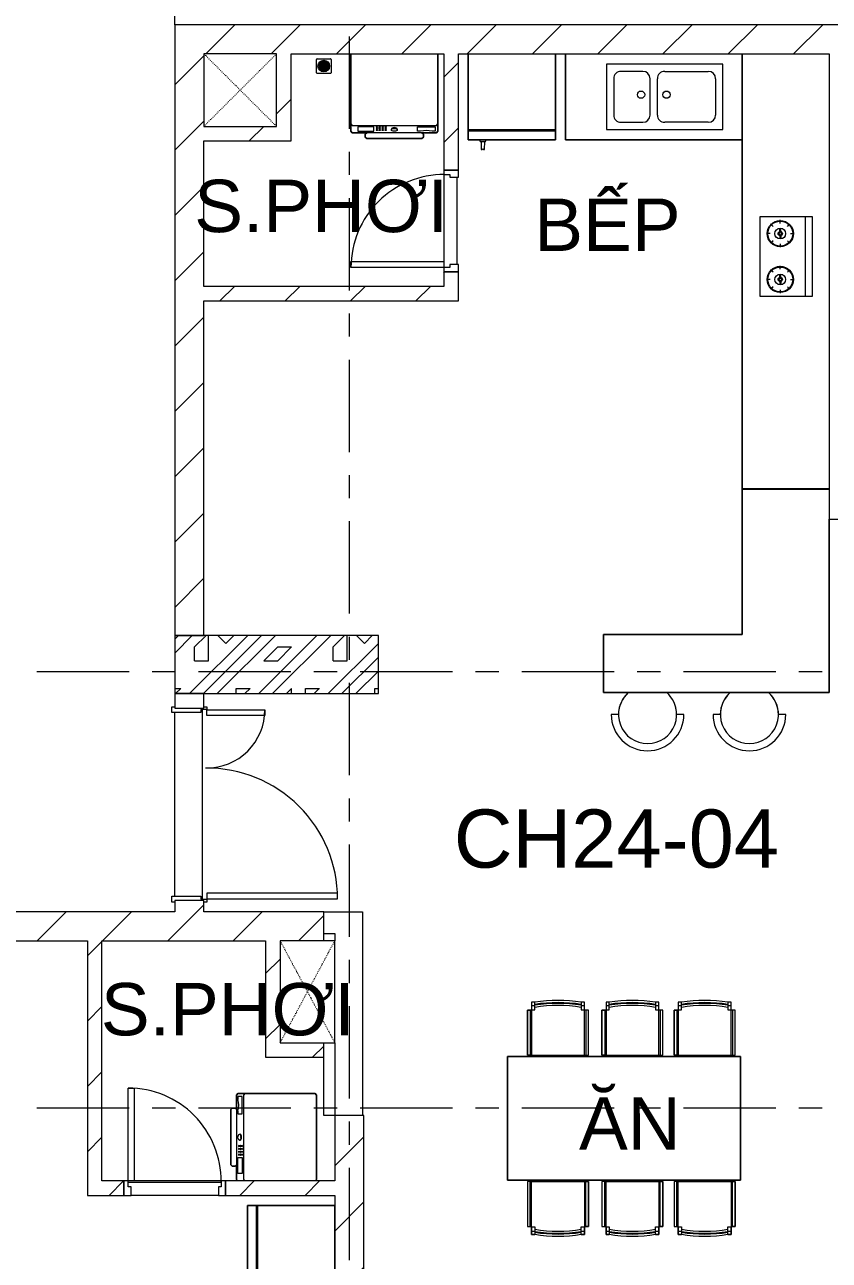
# Model space of a CAD drawing. Header units: millimetres. Extents: x -20144 to 117583, y -11426 to 48263.
# Drawn here: x 30170 to 35701, y 7404 to 15899 of the extents above; entities that cross this region are included whole.
import ezdxf

# ---------------------------------------------------------------- set-up
doc = ezdxf.new("R2010")
doc.units = ezdxf.units.MM
doc.linetypes.add('Dash', pattern=[12.35, 3.175, -3.175, 0, -3, 0, -3])
doc.linetypes.add('Grid Line', pattern=[22.225, 12.7, -3.175, 3.175, -3.175])
for name, color, linetype, lineweight in [('A-DETL-GENF', 31, 'Continuous', 5), ('A-DETL-GENF-HDLN', 161, 'Dash', 5), ('CHU', 181, 'Continuous', 5), ('CUA', 31, 'Continuous', 9), ('HATCH-TUONG', 152, 'Continuous', 9), ('NET CAT', 3, 'Continuous', 5), ('NET-CAT', 3, 'Continuous', 9), ('NET-THAY', 2, 'Continuous', 15), ('THIET BI', 44, 'Continuous', 5), ('THIET-BI', 44, 'Continuous', 5), ('TRUC', 225, 'Continuous', 5)]:
    doc.layers.add(name, color=color, linetype=linetype, lineweight=lineweight)
doc.styles.add('Arial', font='arial.ttf', dxfattribs={"height": 360})
doc.styles.add('Arial_2', font='arial.ttf', dxfattribs={"height": 400})
pattern_1 = [(45, (0, 0), (-224.5064, 224.5064), [])]

# ---------------------------------------------------------------- blocks, each defined once
blk = doc.blocks.new('CUA VAO CAN HO_0001 - Type 1-434610-MẶT BẰNG TẦNG 24')
at = {"layer": 'CUA', "lineweight": 5}
for p, q in [((-570, 97.7), (-570, 117.7)), ((-570, 117.7), (-530, 117.7)), ((-560, 97.7), (-570, 97.7)), ((-560, -102.3), (-560, 97.7)), ((-530, 117.7), (-530, -81.3)), ((733, 117.7), (773, 117.7)), ((733, -81.3), (733, 117.7)), ((763, 97.7), (763, -102.3)), ((773, 97.7), (763, 97.7)), ((773, 117.7), (773, 97.7)), ((-550, -81.3), (-550, -122.3)), ((-530, -81.3), (-550, -81.3)), ((753, -81.3), (733, -81.3)), ((753, -122.3), (753, -81.3)), ((-570, -102.3), (-560, -102.3)), ((-570, -122.3), (-570, -102.3)), ((-550, -122.3), (-570, -122.3)), ((773, -122.3), (753, -122.3)), ((763, -102.3), (773, -102.3)), ((773, -102.3), (773, -122.3))]:
    blk.add_line(p, q, dxfattribs=at)
at = {"layer": 'CUA'}
for p, q in [((-509, -122.3), (-549, -122.3)), ((-549, -122.3), (-549, -1022.3)), ((-509, -1022.3), (-509, -122.3)), ((712, -122.3), (752, -122.3)), ((712, -522.3), (712, -122.3)), ((752, -122.3), (752, -522.3)), ((752, -522.3), (712, -522.3)), ((-549, -1022.3), (-509, -1022.3))]:
    blk.add_line(p, q, dxfattribs=at)
at = {"layer": 'CUA', "lineweight": 5}
for centre, radius, start, end in [((-549, -122.3), 900, 270, 0.5), ((752, -122.3), 400, 179.5, 270)]:
    blk.add_arc(centre, radius, start, end, dxfattribs=at)
blk = doc.blocks.new('CUA WC - Type 1-374153-MẶT BẰNG TẦNG 24')
at = {"layer": 'CUA'}
for p, q in [((-217.5, 690.3), (-177.5, 690.3)), ((-217.5, 52.3), (-217.5, 690.3)), ((-177.5, 690.3), (-177.5, 52.3)), ((-177.5, 52.3), (-217.5, 52.3))]:
    blk.add_line(p, q, dxfattribs=at)
at = {"layer": 'CUA', "lineweight": 5}
for p, q in [((-218.5, 52.3), (-248.5, 52.3)), ((-248.5, 52.3), (-248.5, -47.7)), ((-218.5, 11.3), (-218.5, 52.3)), ((-198.5, 11.3), (-218.5, 11.3)), ((-198.5, -47.7), (-198.5, 11.3)), ((421.5, 11.3), (401.5, 11.3)), ((401.5, 11.3), (401.5, -47.7)), ((451.5, 52.3), (421.5, 52.3)), ((421.5, 52.3), (421.5, 11.3)), ((451.5, -47.7), (451.5, 52.3)), ((-248.5, -47.7), (-198.5, -47.7)), ((401.5, -47.7), (451.5, -47.7))]:
    blk.add_line(p, q, dxfattribs=at)
blk.add_arc((-217.5, 52.3), 638, 359.5, 90, dxfattribs=at)
blk = doc.blocks.new('X-MAY GIAT - X-MAY GIAT-V3-MẶT BẰNG TẦNG 24')
at = {"layer": 'THIET BI'}
for p, q in [((-300, -10), (-300, -540)), ((-300, -540), (-300, -10)), ((300, -540), (300, -10)), ((300, -10), (300, -540)), ((-300, -490), (-290, -500)), ((-290, -500), (290, -500)), ((290, -500), (300, -490)), ((-300, -540), (-290, -550)), ((-290, -550), (-300, -540)), ((-290, -550), (-190, -550)), ((-190, -550), (-290, -550)), ((-250, -510), (-250, -540)), ((-140, -510), (-250, -510)), ((-250, -540), (-140, -540)), ((-190, -550), (-200, -560)), ((-200, -560), (-190, -550)), ((-200, -560), (-200, -580)), ((-200, -580), (-200, -560)), ((-200, -580), (-190, -590)), ((-190, -590), (-200, -580)), ((190, -550), (-190, -550)), ((-190, -590), (190, -590)), ((190, -590), (-190, -590)), ((-140, -540), (-140, -510)), ((-20, -530), (-20, -525)), ((0, -520), (0, -525)), ((20, -530), (20, -525)), ((160, -510), (280, -510)), ((160, -540), (160, -510)), ((180, -540), (160, -540)), ((200, -560), (190, -550)), ((190, -550), (290, -550)), ((190, -550), (200, -560)), ((290, -550), (190, -550)), ((190, -590), (200, -580)), ((200, -580), (190, -590)), ((200, -580), (200, -560)), ((200, -560), (200, -580)), ((280, -540), (260, -540)), ((280, -510), (280, -540)), ((290, -550), (300, -540)), ((300, -540), (290, -550))]:
    blk.add_line(p, q, dxfattribs=at)
blk.add_arc((220, -697.5), 162.5, 75.74997, 104.25003, dxfattribs=at)
for centre, major_axis in [((-120, -512.5), (5, 0)), ((-120, -522.5), (5, 0)), ((-120, -532.5), (5, 0)), ((-100, -512.5), (5, 0)), ((-100, -522.5), (5, 0)), ((-100, -532.5), (5, 0)), ((-80, -512.5), (5, 0)), ((-80, -522.5), (5, 0)), ((-80, -532.5), (5, 0)), ((-60, -512.5), (-5, 0)), ((-60, -522.5), (-5, 0)), ((-60, -532.5), (-5, 0)), ((0, -530), (-20, 0))]:
    blk.add_ellipse(centre, major_axis=major_axis, ratio=0.5, dxfattribs=at)
blk.add_ellipse((0, -525), major_axis=(-20, 0), ratio=0.5, start_param=3.141593, end_param=6.283185, dxfattribs=at)
blk = doc.blocks.new('X-BEP - X-BEP-444161-MẶT BẰNG TẦNG 24')
at = {"layer": 'THIET BI'}
for p, q in [((3000, -600), (3000, 0)), ((3000, 0), (3000, -600)), ((1126.9, -117.4), (1676, -117.4)), ((1126.9, -475.7), (1126.9, -117.4)), ((1676, -162.4), (1126.9, -162.4)), ((1676, -117.4), (1676, -475.7)), ((1243.7, -266.8), (1243.7, -243.3)), ((1559.2, -266.8), (1559.2, -243.3)), ((1173.6, -336.9), (1150.1, -336.9)), ((1194.1, -287.3), (1177.5, -270.7)), ((1229.6, -332.9), (1207.1, -332.9)), ((1257.9, -332.9), (1280.4, -332.9)), ((1293.4, -287.3), (1309.9, -270.7)), ((1313.9, -336.9), (1337.3, -336.9)), ((1489, -336.9), (1465.6, -336.9)), ((1509.6, -287.3), (1493, -270.7)), ((1545, -332.9), (1522.5, -332.9)), ((1573.3, -332.9), (1595.8, -332.9)), ((1608.8, -287.3), (1625.4, -270.7)), ((1629.4, -336.9), (1652.8, -336.9)), ((1194.1, -386.6), (1177.5, -403.1)), ((1229.6, -341), (1207.1, -341)), ((1243.7, -407.1), (1243.7, -430.5)), ((1257.9, -341), (1280.4, -341)), ((1293.4, -386.6), (1309.9, -403.1)), ((1509.6, -386.6), (1493, -403.1)), ((1545, -341), (1522.5, -341)), ((1559.2, -407.1), (1559.2, -430.5)), ((1573.3, -341), (1595.8, -341)), ((1608.8, -386.6), (1625.4, -403.1)), ((1676, -475.7), (1126.9, -475.7)), ((8, -600), (3000, -600)), ((3000, -600), (8, -600))]:
    blk.add_line(p, q, dxfattribs=at)
for centre, radius in [((1243.7, -336.9), 90), ((1243.7, -336.9), 85.5), ((1559.2, -336.9), 90), ((1559.2, -336.9), 85.5), ((1243.7, -336.9), 36.9), ((1243.7, -336.9), 14.7), ((1243.7, -336.9), 8.24), ((1559.2, -336.9), 36.9), ((1559.2, -336.9), 14.7), ((1559.2, -336.9), 8.24)]:
    blk.add_circle(centre, radius, dxfattribs=at)
blk = doc.blocks.new('X-BEP - X-BEP-436666-MẶT BẰNG TẦNG 24')
at = {"layer": 'THIET BI'}
for p, q in [((1213.2, 0), (0, 0)), ((0, 0), (0, -592)), ((0, 0), (1213.2, 0)), ((0, -592), (0, 0)), ((1213.2, -592), (1213.2, 0)), ((1213.2, 0), (1213.2, -592)), ((131.6, -71.5), (131.6, -521.5)), ((931.6, -71.5), (131.6, -71.5)), ((931.6, -521.5), (931.6, -71.5)), ((231.6, -121.5), (531.6, -121.5)), ((831.6, -121.5), (681.6, -121.5)), ((181.6, -421.5), (181.6, -171.5)), ((581.6, -171.5), (581.6, -421.5)), ((631.6, -171.5), (631.6, -421.5)), ((881.6, -421.5), (881.6, -171.5)), ((531.6, -471.5), (231.6, -471.5)), ((681.6, -471.5), (831.6, -471.5)), ((131.6, -521.5), (931.6, -521.5))]:
    blk.add_line(p, q, dxfattribs=at)
for centre in [(519.1, -311.5), (694.1, -311.5)]:
    blk.add_circle(centre, 25, dxfattribs=at)
for centre, start, end in [((231.6, -171.5), 90, 180), ((531.6, -171.5), 360, 90), ((681.6, -171.5), 90, 180), ((831.6, -171.5), 360, 90), ((231.6, -421.5), 180, 270), ((531.6, -421.5), 270, 0), ((681.6, -421.5), 180, 270), ((831.6, -421.5), 270, 0)]:
    blk.add_arc(centre, 50, start, end, dxfattribs=at)
blk = doc.blocks.new('X-TU LANH - X-TU LANH-V4-MẶT BẰNG TẦNG 24')
at = {"layer": 'THIET BI'}
for p, q in [((-300, -8), (-300, -600)), ((-300, -600), (-300, -8)), ((300, -600), (300, -8)), ((300, -8), (300, -600)), ((300, -530), (-300, -530)), ((300, -540), (-300, -540)), ((-300, -600), (300, -600)), ((300, -600), (-300, -600)), ((-222.5, -600), (-217.5, -610)), ((-217.5, -610), (-182.5, -610)), ((-212.5, -610), (-210.5, -665)), ((-210.5, -665), (-205.2, -665)), ((-194.8, -665), (-189.5, -665)), ((-189.5, -665), (-187.5, -610)), ((-182.5, -610), (-177.5, -600))]:
    blk.add_line(p, q, dxfattribs=at)
blk.add_arc((-200, -667.2), 5.66, 22.40182, 157.59821, dxfattribs=at)
blk = doc.blocks.new('X-BAR - X-BAR-448121-MẶT BẰNG TẦNG 24')
at = {"layer": 'THIET BI'}
for p, q in [((0, 0), (-600, 0)), ((-600, 0), (-600, -1000.8)), ((-600, -1000.8), (-600, 0)), ((-600, 0), (0, 0)), ((0, -1400.8), (0, -207.7)), ((0, -207.7), (0, -1400.8)), ((-600, -1000.8), (-1551.9, -1000.8)), ((-1551.9, -1000.8), (-1551.9, -1400.8)), ((-1551.9, -1400.8), (-1551.9, -1000.8)), ((-1551.9, -1000.8), (-600, -1000.8)), ((-1551.9, -1400.8), (0, -1400.8)), ((0, -1400.8), (-1551.9, -1400.8))]:
    blk.add_line(p, q, dxfattribs=at)
blk = doc.blocks.new('X-GHE BAR - X-GHE BAR-449055-MẶT BẰNG TẦNG 24')
at = {"layer": 'THIET BI'}
for p, q in [((-250, -250), (-200, -250)), ((-250, -250), (-200, -250)), ((200, -250), (250, -250)), ((200, -250), (250, -250)), ((-132.3, -400), (132.3, -400)), ((-132.3, -400), (132.3, -400))]:
    blk.add_line(p, q, dxfattribs=at)
for radius, start, end in [(250, 0, 180), (250, 0, 180), (200, 311.40962, 228.59038), (200, 180, 228.59038), (200, 311.40962, 0)]:
    blk.add_arc((0, -250), radius, start, end, dxfattribs=at)
blk = doc.blocks.new('X-BAN AN 4 GHE - X-BAN AN 4 GHE 2-382485-MẶT BẰNG TẦNG 24')
at = {"layer": 'THIET BI'}
for p, q in [((187, 372.7), (165.2, 372.7)), ((165.2, 372.7), (165.2, 318.5)), ((165.2, 372.7), (165.2, 10)), ((187, 372.7), (165.2, 372.7)), ((165.2, 350.9), (187, 350.9)), ((187, 337.9), (187, 372.7)), ((527.9, 372.7), (506.1, 372.7)), ((506.1, 372.7), (506.1, 337.9)), ((527.9, 372.7), (506.1, 372.7)), ((506.1, 350.9), (527.9, 350.9)), ((527.9, 318.5), (527.9, 372.7)), ((527.9, 10), (527.9, 372.7)), ((698.6, 372.7), (676.8, 372.7)), ((676.8, 372.7), (676.8, 318.5)), ((676.8, 372.7), (676.8, 10)), ((698.6, 372.7), (676.8, 372.7)), ((676.8, 350.9), (698.6, 350.9)), ((698.6, 337.9), (698.6, 372.7)), ((1039.5, 372.7), (1017.7, 372.7)), ((1017.7, 372.7), (1017.7, 337.9)), ((1039.5, 372.7), (1017.7, 372.7)), ((1017.7, 350.9), (1039.5, 350.9)), ((1039.5, 318.5), (1039.5, 372.7)), ((1039.5, 10), (1039.5, 372.7)), ((1195.4, 372.7), (1173.7, 372.7)), ((1173.7, 372.7), (1173.7, 318.5)), ((1173.7, 372.7), (1173.7, 10)), ((1195.4, 372.7), (1173.7, 372.7)), ((1173.7, 350.9), (1195.4, 350.9)), ((1195.4, 337.9), (1195.4, 372.7)), ((1536.3, 372.7), (1514.6, 372.7)), ((1514.6, 372.7), (1514.6, 337.9)), ((1536.3, 372.7), (1514.6, 372.7)), ((1514.6, 350.9), (1536.3, 350.9)), ((1536.3, 318.5), (1536.3, 372.7)), ((1536.3, 10), (1536.3, 372.7)), ((165.2, 318.5), (136.9, 318.5)), ((136.9, 318.5), (136.9, 10)), ((136.9, 318.5), (155.8, 318.5)), ((136.9, 10), (136.9, 318.5)), ((155.8, 318.5), (155.8, 10)), ((165.2, 321.9), (187, 321.9)), ((187, 321.9), (187, 337.9)), ((506.1, 337.9), (506.1, 321.9)), ((506.1, 321.9), (527.9, 321.9)), ((556.2, 318.5), (527.9, 318.5)), ((537.3, 318.5), (537.3, 10)), ((556.2, 318.5), (537.3, 318.5)), ((556.2, 10), (556.2, 318.5)), ((556.2, 10), (556.2, 318.5)), ((648.5, 318.5), (648.5, 10)), ((676.8, 318.5), (648.5, 318.5)), ((648.5, 318.5), (667.4, 318.5)), ((648.5, 10), (648.5, 318.5)), ((667.4, 318.5), (667.4, 10)), ((676.8, 321.9), (698.6, 321.9)), ((698.6, 321.9), (698.6, 337.9)), ((1017.7, 337.9), (1017.7, 321.9)), ((1017.7, 321.9), (1039.5, 321.9)), ((1067.8, 318.5), (1039.5, 318.5)), ((1048.9, 318.5), (1048.9, 10)), ((1067.8, 318.5), (1048.9, 318.5)), ((1067.8, 10), (1067.8, 318.5)), ((1067.8, 10), (1067.8, 318.5)), ((1145.3, 318.5), (1145.3, 10)), ((1173.7, 318.5), (1145.3, 318.5)), ((1145.3, 318.5), (1164.2, 318.5)), ((1145.3, 10), (1145.3, 318.5)), ((1164.2, 318.5), (1164.2, 10)), ((1173.7, 321.9), (1195.4, 321.9)), ((1195.4, 321.9), (1195.4, 337.9)), ((1514.6, 337.9), (1514.6, 321.9)), ((1514.6, 321.9), (1536.3, 321.9)), ((1564.7, 318.5), (1536.3, 318.5)), ((1545.8, 318.5), (1545.8, 10)), ((1564.7, 318.5), (1545.8, 318.5)), ((1564.7, 10), (1564.7, 318.5)), ((1564.7, 10), (1564.7, 318.5)), ((1600, 0), (0, 0)), ((0, 0), (0, -850)), ((0, -850), (0, 0)), ((0, 0), (1600, 0)), ((136.9, 10), (556.2, 10)), ((155.8, 10), (136.9, 10)), ((165.2, 10), (527.9, 10)), ((537.3, 10), (556.2, 10)), ((648.5, 10), (1067.8, 10)), ((667.4, 10), (648.5, 10)), ((676.8, 10), (1039.5, 10)), ((1048.9, 10), (1067.8, 10)), ((1145.3, 10), (1564.7, 10)), ((1164.2, 10), (1145.3, 10)), ((1173.7, 10), (1536.3, 10)), ((1545.8, 10), (1564.7, 10)), ((1600, -850), (1600, 0)), ((1600, 0), (1600, -850)), ((0, -850), (1600, -850)), ((1600, -850), (0, -850)), ((556.2, -860), (136.9, -860)), ((136.9, -860), (136.9, -1168.5)), ((155.8, -860), (136.9, -860)), ((136.9, -860), (136.9, -1168.5)), ((155.8, -1168.5), (155.8, -860)), ((165.2, -860), (527.9, -860)), ((165.2, -1222.7), (165.2, -860)), ((527.9, -860), (527.9, -1222.7)), ((537.3, -860), (556.2, -860)), ((537.3, -1168.5), (537.3, -860)), ((556.2, -1168.5), (556.2, -860)), ((556.2, -860), (556.2, -1168.5)), ((1067.8, -860), (648.5, -860)), ((648.5, -860), (648.5, -1168.5)), ((667.4, -860), (648.5, -860)), ((648.5, -860), (648.5, -1168.5)), ((667.4, -1168.5), (667.4, -860)), ((676.8, -860), (1039.5, -860)), ((676.8, -1222.7), (676.8, -860)), ((1039.5, -860), (1039.5, -1222.7)), ((1048.9, -860), (1067.8, -860)), ((1048.9, -1168.5), (1048.9, -860)), ((1067.8, -1168.5), (1067.8, -860)), ((1067.8, -860), (1067.8, -1168.5)), ((1564.7, -860), (1145.3, -860)), ((1145.3, -860), (1145.3, -1168.5)), ((1164.2, -860), (1145.3, -860)), ((1145.3, -860), (1145.3, -1168.5)), ((1164.2, -1168.5), (1164.2, -860)), ((1173.7, -860), (1536.3, -860)), ((1173.7, -1222.7), (1173.7, -860)), ((1536.3, -860), (1536.3, -1222.7)), ((1545.8, -860), (1564.7, -860)), ((1545.8, -1168.5), (1545.8, -860)), ((1564.7, -1168.5), (1564.7, -860)), ((1564.7, -860), (1564.7, -1168.5)), ((136.9, -1168.5), (165.2, -1168.5)), ((136.9, -1168.5), (155.8, -1168.5)), ((165.2, -1168.5), (165.2, -1222.7)), ((165.2, -1171.9), (187, -1171.9)), ((187, -1171.9), (187, -1187.9)), ((187, -1187.9), (187, -1222.7)), ((506.1, -1171.9), (527.9, -1171.9)), ((506.1, -1187.9), (506.1, -1171.9)), ((506.1, -1222.7), (506.1, -1187.9)), ((527.9, -1222.7), (527.9, -1168.5)), ((527.9, -1168.5), (556.2, -1168.5)), ((556.2, -1168.5), (537.3, -1168.5)), ((648.5, -1168.5), (676.8, -1168.5)), ((648.5, -1168.5), (667.4, -1168.5)), ((676.8, -1168.5), (676.8, -1222.7)), ((676.8, -1171.9), (698.6, -1171.9)), ((698.6, -1171.9), (698.6, -1187.9)), ((698.6, -1187.9), (698.6, -1222.7)), ((1017.7, -1171.9), (1039.5, -1171.9)), ((1017.7, -1187.9), (1017.7, -1171.9)), ((1017.7, -1222.7), (1017.7, -1187.9)), ((1039.5, -1222.7), (1039.5, -1168.5)), ((1039.5, -1168.5), (1067.8, -1168.5)), ((1067.8, -1168.5), (1048.9, -1168.5)), ((1145.3, -1168.5), (1173.7, -1168.5)), ((1145.3, -1168.5), (1164.2, -1168.5)), ((1173.7, -1168.5), (1173.7, -1222.7)), ((1173.7, -1171.9), (1195.4, -1171.9)), ((1195.4, -1171.9), (1195.4, -1187.9)), ((1195.4, -1187.9), (1195.4, -1222.7)), ((1514.6, -1171.9), (1536.3, -1171.9)), ((1514.6, -1187.9), (1514.6, -1171.9)), ((1514.6, -1222.7), (1514.6, -1187.9)), ((1536.3, -1222.7), (1536.3, -1168.5)), ((1536.3, -1168.5), (1564.7, -1168.5)), ((1564.7, -1168.5), (1545.8, -1168.5)), ((165.2, -1200.9), (187, -1200.9)), ((165.2, -1222.7), (187, -1222.7)), ((187, -1222.7), (165.2, -1222.7)), ((506.1, -1200.9), (527.9, -1200.9)), ((506.1, -1222.7), (527.9, -1222.7)), ((527.9, -1222.7), (506.1, -1222.7)), ((676.8, -1200.9), (698.6, -1200.9)), ((676.8, -1222.7), (698.6, -1222.7)), ((698.6, -1222.7), (676.8, -1222.7)), ((1017.7, -1200.9), (1039.5, -1200.9)), ((1017.7, -1222.7), (1039.5, -1222.7)), ((1039.5, -1222.7), (1017.7, -1222.7)), ((1173.7, -1200.9), (1195.4, -1200.9)), ((1173.7, -1222.7), (1195.4, -1222.7)), ((1195.4, -1222.7), (1173.7, -1222.7)), ((1514.6, -1200.9), (1536.3, -1200.9)), ((1514.6, -1222.7), (1536.3, -1222.7)), ((1536.3, -1222.7), (1514.6, -1222.7))]:
    blk.add_line(p, q, dxfattribs=at)
for centre, radius, start, end in [((346.5, -628.1), 1013.4, 80.94073, 99.05927), ((346.5, -628.1), 1013.4, 80.94073, 99.05927), ((346.5, -628.1), 998.9, 80.80804, 99.19196), ((346.5, -648.2), 1013.4, 80.94073, 99.05927), ((346.5, -648.2), 998.9, 80.80804, 99.19196), ((858.1, -628.1), 1013.4, 80.94073, 99.05927), ((858.1, -628.1), 1013.4, 80.94073, 99.05927), ((858.1, -628.1), 998.9, 80.80804, 99.19196), ((858.1, -648.2), 1013.4, 80.94073, 99.05927), ((858.1, -648.2), 998.9, 80.80804, 99.19196), ((1355, -628.1), 1013.4, 80.94073, 99.05927), ((1355, -628.1), 1013.4, 80.94073, 99.05927), ((1355, -628.1), 998.9, 80.80804, 99.19196), ((1355, -648.2), 1013.4, 80.94073, 99.05927), ((1355, -648.2), 998.9, 80.80804, 99.19196), ((346.5, -201.8), 998.9, 260.80804, 279.19196), ((858.1, -201.8), 998.9, 260.80804, 279.19196), ((1355, -201.8), 998.9, 260.80804, 279.19196), ((346.5, -201.8), 1013.4, 260.94073, 279.05927), ((346.5, -221.9), 998.9, 260.80804, 279.19196), ((346.5, -221.9), 1013.4, 260.94073, 279.05927), ((346.5, -221.9), 1013.4, 260.94073, 279.05927), ((858.1, -201.8), 1013.4, 260.94073, 279.05927), ((858.1, -221.9), 998.9, 260.80804, 279.19196), ((858.1, -221.9), 1013.4, 260.94073, 279.05927), ((858.1, -221.9), 1013.4, 260.94073, 279.05927), ((1355, -201.8), 1013.4, 260.94073, 279.05927), ((1355, -221.9), 998.9, 260.80804, 279.19196), ((1355, -221.9), 1013.4, 260.94073, 279.05927), ((1355, -221.9), 1013.4, 260.94073, 279.05927)]:
    blk.add_arc(centre, radius, start, end, dxfattribs=at)
blk = doc.blocks.new('X-PHEU - X-PHEU-444926-MẶT BẰNG TẦNG 24')
at = {"layer": 'THIET-BI'}
for p, q in [((25, 29), (25, 121)), ((29, 125), (121, 125)), ((42.5, 90.5), (42.5, 59.5)), ((47.5, 51.8), (47.5, 98.2)), ((52.5, 103.1), (52.5, 46.9)), ((57.5, 43.5), (57.5, 106.5)), ((62.5, 108.8), (62.5, 41.2)), ((67.5, 39.8), (67.5, 110.2)), ((72.5, 110.9), (72.5, 78.1)), ((77.5, 78.1), (77.5, 110.9)), ((82.5, 110.2), (82.5, 39.8)), ((87.5, 41.2), (87.5, 108.8)), ((92.5, 106.5), (92.5, 43.5)), ((97.5, 46.9), (97.5, 103.1)), ((102.5, 98.2), (102.5, 51.8)), ((107.5, 59.5), (107.5, 90.5)), ((125, 121), (125, 29)), ((121, 25), (29, 25)), ((72.5, 71.9), (72.5, 39.1)), ((77.5, 39.1), (77.5, 71.9))]:
    blk.add_line(p, q, dxfattribs=at)
blk.add_circle((75, 75), 40, dxfattribs=at)
for centre, radius, start, end in [((29, 121), 4, 90, 180), ((75, 75), 36, 139.80824, 154.52563), ((75, 75), 36, 119.0853, 128.68219), ((75, 75), 36, 102.0247, 110.31751), ((75, 75), 36, 90, 93.98208), ((75, 75), 36, 86.01792, 90), ((75, 75), 36, 69.68249, 77.9753), ((75, 75), 36, 51.31781, 60.9147), ((75, 75), 36, 25.47437, 40.19176), ((121, 121), 4, 0, 90), ((29, 29), 4, 180, 270), ((75, 75), 36, 205.47437, 220.19176), ((75, 75), 36, 231.31781, 240.9147), ((75, 75), 36, 249.68249, 257.9753), ((75, 75), 4, 128.68219, 231.31781), ((75, 75), 36, 266.01792, 270), ((75, 75), 36, 270, 273.98208), ((75, 75), 4, 308.68219, 51.31781), ((75, 75), 36, 282.0247, 290.31751), ((75, 75), 36, 299.0853, 308.68219), ((75, 75), 36, 319.80824, 334.52563), ((121, 29), 4, 270, 360)]:
    blk.add_arc(centre, radius, start, end, dxfattribs=at)
blk = doc.blocks.new('X-TU LANH - X-TU LANH-V41-MẶT BẰNG TẦNG 24')
at = {"layer": 'THIET BI'}
for p, q in [((-300, 600), (300, 600)), ((-300, 0), (-300, 600)), ((-300, 600), (-300, 0)), ((300, 600), (-300, 600)), ((-222.5, 600), (-217.5, 610)), ((-217.5, 610), (-182.5, 610)), ((-212.5, 610), (-210.5, 665)), ((-210.5, 665), (-205.2, 665)), ((-194.8, 665), (-189.5, 665)), ((-189.5, 665), (-187.5, 610)), ((-182.5, 610), (-177.5, 600)), ((300, 600), (300, 0)), ((300, 0), (300, 600)), ((300, 540), (-300, 540)), ((300, 530), (-300, 530)), ((300, 0), (-300, 0)), ((-300, 0), (300, 0))]:
    blk.add_line(p, q, dxfattribs=at)
blk.add_arc((-200, 667.2), 5.66, 202.40179, 337.59818, dxfattribs=at)
blk = doc.blocks.new('X-MAY GIAT - X-MAY GIAT-629885-MẶT BẰNG TẦNG 24')
at = {"layer": 'THIET BI'}
for p, q in [((-300, 540), (-290, 550)), ((-290, 550), (-300, 540)), ((-290, 550), (-190, 550)), ((-190, 550), (-290, 550)), ((-250, 510), (-250, 540)), ((-250, 540), (-140, 540)), ((-140, 510), (-250, 510)), ((-200, 580), (-190, 590)), ((-190, 590), (-200, 580)), ((-200, 560), (-200, 580)), ((-200, 580), (-200, 560)), ((-190, 550), (-200, 560)), ((-200, 560), (-190, 550)), ((-190, 590), (190, 590)), ((190, 590), (-190, 590)), ((190, 550), (-190, 550)), ((-140, 540), (-140, 510)), ((-20, 530), (-20, 525)), ((0, 520), (0, 525)), ((20, 530), (20, 525)), ((160, 540), (160, 510)), ((180, 540), (160, 540)), ((160, 510), (280, 510)), ((190, 590), (200, 580)), ((200, 580), (190, 590)), ((200, 560), (190, 550)), ((190, 550), (200, 560)), ((190, 550), (290, 550)), ((290, 550), (190, 550)), ((200, 580), (200, 560)), ((200, 560), (200, 580)), ((280, 540), (260, 540)), ((280, 510), (280, 540)), ((290, 550), (300, 540)), ((300, 540), (290, 550)), ((300, 540), (300, 10)), ((300, 10), (300, 540)), ((-300, 490), (-290, 500)), ((-290, 500), (290, 500)), ((290, 500), (300, 490)), ((-290, 0), (-300, 10)), ((-300, 10), (-290, 0)), ((290, 0), (-290, 0)), ((-290, 0), (290, 0)), ((300, 10), (290, 0)), ((290, 0), (300, 10))]:
    blk.add_line(p, q, dxfattribs=at)
blk.add_arc((220, 697.5), 162.5, 255.74997, 284.25003, dxfattribs=at)
for centre, major_axis in [((-120, 532.5), (5, 0)), ((-120, 522.5), (5, 0)), ((-120, 512.5), (5, 0)), ((-100, 532.5), (5, 0)), ((-100, 522.5), (5, 0)), ((-100, 512.5), (5, 0)), ((-80, 532.5), (5, 0)), ((-80, 522.5), (5, 0)), ((-80, 512.5), (5, 0)), ((-60, 532.5), (5, 0)), ((-60, 522.5), (5, 0)), ((-60, 512.5), (5, 0)), ((0, 530), (20, 0))]:
    blk.add_ellipse(centre, major_axis=major_axis, ratio=0.5, dxfattribs=at)
blk.add_ellipse((0, 525), major_axis=(20, 0), ratio=0.5, start_param=3.141593, end_param=6.283185, dxfattribs=at)
blk = doc.blocks.new('Family2 - Family1 2-690008-MẶT BẰNG TẦNG 24')
at = {"layer": 'A-DETL-GENF'}
for p, q in [((500, 500), (0, 500)), ((0, 500), (0, 0)), ((500, 0), (500, 500)), ((0, 0), (500, 0))]:
    blk.add_line(p, q, dxfattribs=at)
at = {"layer": 'A-DETL-GENF-HDLN'}
for p, q in [((0, 500), (500, 0.8)), ((0, 0), (500, 499.2))]:
    blk.add_line(p, q, dxfattribs=at)
blk = doc.blocks.new('Family2 - Family1 2-693272-MẶT BẰNG TẦNG 24')
at = {"layer": 'A-DETL-GENF'}
for p, q in [((375, 700), (0, 700)), ((0, 700), (0, 0)), ((375, 0), (375, 700)), ((0, 0), (375, 0))]:
    blk.add_line(p, q, dxfattribs=at)
at = {"layer": 'A-DETL-GENF-HDLN'}
for p, q in [((0, 700), (375, 0.8)), ((0, 0), (375, 699.2))]:
    blk.add_line(p, q, dxfattribs=at)

msp = doc.modelspace()

# ---------------------------------------------------------------- hatches: boundary and pattern name
at = {"layer": 'HATCH-TUONG', "lineweight": 5}
h = msp.add_hatch(dxfattribs=at)
h.set_pattern_fill('FP_2', color=256, style=0, pattern_type=2)
h.set_pattern_definition(pattern_1)
h.paths.add_polyline_path([(40800.5, 15698.8), (40800.5, 15898.8), (31201.4, 15898.8), (31201.4, 15698.8), (36094.1, 15698.8), (36088, 15703), (36088, 15706.8), (36133, 15706.8), (36133, 15703), (36127, 15698.8), (36274.1, 15698.8), (36268, 15703), (36268, 15706.8), (36313, 15706.8), (36313, 15703), (36307, 15698.8), (40082.9, 15698.8)], flags=0)
h = msp.add_hatch(dxfattribs=at)
h.set_pattern_fill('FP_2', color=256, style=0, pattern_type=2)
h.set_pattern_definition(pattern_1)
h.paths.add_polyline_path([(31200.5, 11699.9), (31400.5, 11699.9), (31400.5, 15698.8), (31200.5, 15698.8), (31200.5, 14635.3)], flags=0)
h = msp.add_hatch(dxfattribs=at)
h.set_pattern_fill('FP_2', color=256, style=0, pattern_type=2)
h.set_pattern_definition(pattern_1)
h.paths.add_polyline_path([(32000.5, 15099.9), (32000.5, 15698.8), (31900.5, 15698.8), (31900.5, 15099.9)], flags=0)
h = msp.add_hatch(dxfattribs=at)
h.set_pattern_fill('FP_2', color=256, style=0, pattern_type=2)
h.set_pattern_definition(pattern_1)
h.paths.add_polyline_path([(33050.5, 13999.9), (33150.5, 13999.9), (33150.5, 14199.9), (33050.5, 14199.9), (33050.5, 14099.9)], flags=0)
h.paths.add_polyline_path([(33150.5, 14899.9), (33150.5, 15698.8), (33050.5, 15698.8), (33050.5, 14899.9)], flags=0)
h = msp.add_hatch(dxfattribs=at)
h.set_pattern_fill('FP_2', color=256, style=0, pattern_type=2)
h.set_pattern_definition(pattern_1)
h.paths.add_polyline_path([(31900.5, 15099.9), (31900.5, 15199.9), (31400.5, 15199.9), (31400.5, 15099.9), (31497.8, 15099.9)], flags=0)
h = msp.add_hatch(dxfattribs=at)
h.set_pattern_fill('FP_2', color=256, style=0, pattern_type=2)
h.set_pattern_definition(pattern_1)
h.paths.add_polyline_path([(33050.5, 13999.9), (33050.5, 14099.9), (31400.5, 14099.9), (31400.5, 13999.9), (31497.8, 13999.9)], flags=0)
h = msp.add_hatch(dxfattribs=at)
h.set_pattern_fill('FP_2', color=256, style=0, pattern_type=2)
h.set_pattern_definition(pattern_1)
h.paths.add_polyline_path([(31400.5, 9800), (31400.5, 9876.9), (31200.5, 9876.9), (31200.5, 9800)], flags=0)
h.paths.add_polyline_path([(31400.5, 11199.9), (31400.5, 11299.9), (31200.5, 11299.9), (31200.5, 11199.9)], flags=0)
h = msp.add_hatch(dxfattribs=at)
h.set_pattern_fill('FP_2', color=256, style=0, pattern_type=2)
h.set_pattern_definition(pattern_1)
h.paths.add_polyline_path([(32225.4, 9600), (32225.4, 9800), (27663.5, 9800), (27663.5, 9600), (31925.5, 9600)], flags=0)
h.paths.add_polyline_path([(26340.5, 9600), (26340.5, 9800), (25900.5, 9800), (25900.5, 9600), (26000.5, 9600)], flags=0)
h = msp.add_hatch(dxfattribs=at)
h.set_pattern_fill('FP_2', color=256, style=0, pattern_type=2)
h.set_pattern_definition(pattern_1)
h.paths.add_polyline_path([(30700.5, 7850), (30700.5, 9600), (30600.5, 9600), (30600.5, 7850)], flags=0)
h = msp.add_hatch(dxfattribs=at)
h.set_pattern_fill('FP_2', color=256, style=0, pattern_type=2)
h.set_pattern_definition(pattern_1)
h.paths.add_polyline_path([(31925.5, 8800), (31925.5, 9600), (31825.5, 9600), (31825.5, 8800)], flags=0)
h = msp.add_hatch(dxfattribs=at)
h.set_pattern_fill('FP_2', color=256, style=0, pattern_type=2)
h.set_pattern_definition(pattern_1)
h.paths.add_polyline_path([(32225.4, 8800), (32225.4, 8900), (31925.5, 8900), (31925.5, 8800)], flags=0)
h = msp.add_hatch(dxfattribs=at)
h.set_pattern_fill('FP_2', color=256, style=0, pattern_type=2)
h.set_pattern_definition(pattern_1)
h.paths.add_polyline_path([(32500.5, 1499.9), (32500.5, 8400), (32300.5, 8400), (32300.5, 1499.9)], flags=0)
h = msp.add_hatch(dxfattribs=at)
h.set_pattern_fill('FP_2', color=256, style=0, pattern_type=2)
h.set_pattern_definition(pattern_1)
h.paths.add_polyline_path([(32300.5, 7850), (32300.5, 7950), (31550.5, 7950), (31550.5, 7850)], flags=0)
h.paths.add_polyline_path([(30850.5, 7850), (30850.5, 7950), (30700.5, 7950), (30700.5, 7850)], flags=0)
at = {"layer": 'NET CAT'}
h = msp.add_hatch(dxfattribs=at)
h.set_pattern_fill('FP_1', color=256, style=0, pattern_type=2)
h.set_pattern_definition([(45, (95.25, 0), (-476.246, 476.246), []), (45, (190.5, 0), (-476.246, 476.246), []), (45, (0, 0), (-476.246, 476.246), []), (45, (476.25, 0), (-476.246, 476.246), []), (45, (571.5, 0), (-476.246, 476.246), []), (0, (381, 95.25), (0, 952.5), [95.25, -857.25]), (0, (476.25, 190.5), (0, 952.5), [95.25, -857.25]), (45, (381, 95.25), (0, 952.491), [134.684, -1212.342]), (45, (476.25, 95.25), (0, 952.491), [134.684, -1212.342]), (0, (381, 95.25), (0, 952.5), [95.25, -857.25]), (90, (-95.25, 95.25), (-952.5, 6e-14), [95.25, -857.25]), (90, (0, 95.25), (-952.5, 6e-14), [190.5, -762]), (45, (-95.25, 190.5), (0, 952.491), [134.684, -1212.342]), (90, (762, 381), (-952.5, 6e-14), [95.25, -857.25]), (0, (666.75, 381), (0, 952.5), [95.25, -857.25]), (45, (666.75, 381), (0, 952.491), [134.683, -1212.342]), (0, (857.25, 95.25), (0, 952.5), [95.25, -857.25]), (0, (857.25, 571.5), (0, 952.5), [95.25, -857.25]), (90, (1047.75, 666.75), (-952.5, 6e-14), [95.25, -857.25]), (45, (857.25, 571.5), (0, 952.491), [269.367, -1077.66]), (45, (952.5, 571.5), (0, 952.491), [134.683, -1212.342]), (45, (1143, 762), (0, 952.491), [134.684, -1212.342]), (0, (1143, 857.25), (0, 952.5), [95.25, -857.25]), (90, (1143, 762), (-952.5, 6e-14), [95.25, -857.25]), (0, (476.25, 762), (0, 952.5), [95.25, -857.25]), (0, (666.75, 857.25), (0, 952.5), [95.25, -857.25]), (90, (571.5, 762), (-952.5, 6e-14), [95.25, -857.25]), (90, (666.75, 762), (-952.5, 6e-14), [95.25, -857.25]), (45, (476.25, 762), (0, 952.491), [134.684, -1212.342]), (45, (666.75, 762), (0, 952.491), [134.683, -1212.342]), (135, (119, 214.8), (-952.491, 6e-14), [134.684, -1212.342]), (135, (238.1, 333.4), (-952.491, 6e-14), [134.684, -1212.342]), (135, (309.56, 404.8), (-952.491, 6e-14), [134.684, -1212.342]), (135, (333.4, 428.6), (-952.491, 6e-14), [134.683, -1212.342]), (135, (381, 476.25), (-952.491, 6e-14), [134.683, -1212.342]), (135, (404.8, 500.06), (-952.491, 6e-14), [134.684, -1212.342]), (135, (476.25, 571.5), (-952.491, 6e-14), [134.683, -1212.342]), (135, (523.9, 619.1), (-952.491, 6e-14), [134.684, -1212.342]), (45, (119, 214.8), (0, 952.491), [95.25, -1251.776]), (45, (238.1, 333.4), (0, 952.491), [67.36, -1279.665]), (45, (404.8, 500.06), (0, 952.491), [67.36, -1279.665]), (45, (309.56, 595.3), (0, 952.491), [67.36, -1279.665]), (45, (476.25, 571.5), (0, 952.491), [67.36, -1279.665]), (45, (381, 666.75), (0, 952.491), [67.36, -1279.665]), (0, (24.2, 309.5), (0, 952.5), [190.043, -762.457]), (0, (238.1, 523.9), (0, 952.5), [95.25, -857.25])])
h.paths.add_polyline_path([(32600.5, 11299.9), (32600.5, 11699.9), (31200.5, 11699.9), (31200.5, 11299.9), (31497.8, 11299.9)], flags=0)

# ---------------------------------------------------------------- linework, layer by layer
at = {"layer": 'NET CAT', "lineweight": 13}
for p, q in [((32600.5, 11699.9), (31200.5, 11699.9)), ((31200.5, 11699.9), (31200.5, 11299.9)), ((32600.5, 11299.9), (32600.5, 11699.9)), ((31200.5, 11299.9), (32600.5, 11299.9))]:
    msp.add_line(p, q, dxfattribs=at)
at = {"layer": 'NET-CAT', "lineweight": 15}
for p, q in [((40800.5, 15898.8), (31201.4, 15898.8)), ((31201.4, 15898.8), (31201.4, 15698.8)), ((31201.4, 15698.8), (31200.5, 15698.8)), ((31200.5, 15698.8), (31200.5, 11699.9)), ((32000.5, 15099.9), (32000.5, 15698.8)), ((32000.5, 15698.8), (33050.5, 15698.8)), ((33050.5, 15698.8), (33050.5, 14899.9)), ((33150.5, 14899.9), (33150.5, 15698.8)), ((33150.5, 15698.8), (35700.5, 15698.8)), ((35700.5, 15698.8), (35700.5, 12599.9)), ((31400.5, 15099.9), (31900.5, 15099.9)), ((31400.5, 14099.9), (31400.5, 15099.9)), ((31900.5, 15099.9), (32000.5, 15099.9)), ((33050.5, 14899.9), (33150.5, 14899.9)), ((33050.5, 14199.9), (33050.5, 14099.9)), ((33150.5, 14199.9), (33050.5, 14199.9)), ((33150.5, 13999.9), (33150.5, 14199.9)), ((33050.5, 14099.9), (31400.5, 14099.9)), ((31400.5, 13999.9), (33050.5, 13999.9)), ((31400.5, 11699.9), (31400.5, 13999.9)), ((33050.5, 13999.9), (33150.5, 13999.9)), ((35700.5, 12599.9), (35700.5, 12499.9)), ((35700.5, 12499.9), (35900.5, 12499.9)), ((31200.5, 11699.9), (31400.5, 11699.9)), ((31400.5, 11299.9), (31200.5, 11299.9)), ((31200.5, 11299.9), (31200.5, 11199.9)), ((31400.5, 11199.9), (31400.5, 11299.9)), ((31200.5, 11199.9), (31400.5, 11199.9)), ((31400.5, 9876.9), (31200.5, 9876.9)), ((31200.5, 9876.9), (31200.5, 9800)), ((31400.5, 9800), (31400.5, 9876.9)), ((31200.5, 9800), (27663.5, 9800)), ((32225.4, 9800), (31400.5, 9800)), ((32225.4, 9600), (32225.4, 9800)), ((27663.5, 9600), (30600.5, 9600)), ((30600.5, 9600), (30600.5, 7850)), ((30700.5, 9600), (31825.5, 9600)), ((30700.5, 7950), (30700.5, 9600)), ((31825.5, 9600), (31825.5, 8800)), ((32225.4, 8800), (32225.4, 8900)), ((31825.5, 8800), (31925.5, 8800)), ((31925.5, 8800), (32225.4, 8800)), ((32500.5, 8400), (32300.5, 8400)), ((32300.5, 8400), (32300.5, 7950)), ((32500.5, 6949.9), (32500.5, 8400)), ((30850.5, 7950), (30700.5, 7950)), ((30850.5, 7850), (30850.5, 7950)), ((32300.5, 7950), (31550.5, 7950)), ((31550.5, 7950), (31550.5, 7850)), ((30600.5, 7850), (30700.5, 7850)), ((30700.5, 7850), (30850.5, 7850)), ((31550.5, 7850), (32300.5, 7850)), ((32300.5, 7850), (32300.5, 5300))]:
    msp.add_line(p, q, dxfattribs=at)
at = {"layer": 'NET-THAY', "lineweight": 9}
for p, q in [((31201.4, 15898.8), (31201.4, 18899.9)), ((33050.5, 14869.9), (33050.5, 14270.9)), ((33140.5, 14849.9), (33140.5, 14249.9)), ((31201.4, 9906.9), (31201.4, 11169.9)), ((31390.5, 11189.9), (31390.5, 9886.9)), ((32225.4, 9800), (32490.5, 9800)), ((32490.5, 9800), (32490.5, 8400)), ((32225.4, 9649.9), (32300.5, 9649.9)), ((32300.5, 9649.9), (32300.5, 9600)), ((32300.5, 8900), (32300.5, 8400)), ((32225.5, 8400), (32225.5, 8800)), ((32300.5, 8400), (32225.5, 8400)), ((31520.5, 7949.9), (30880.5, 7949.9)), ((30880.5, 7939.9), (31520.5, 7939.9)), ((31500.5, 7850), (30900.5, 7850))]:
    msp.add_line(p, q, dxfattribs=at)
at = {"layer": 'TRUC', "linetype": 'Grid Line', "ltscale": 50}
for p, q in [((32400.5, 43599.9), (32400.5, -4500.1)), ((42000.5, 11449.9), (-12092.4, 11449.9)), ((42000.5, 8449.9), (-14407, 8449.9))]:
    msp.add_line(p, q, dxfattribs=at)

# ---------------------------------------------------------------- block references
at = {"lineweight": 5}
for name, p in [('Family2 - Family1 2-690008-MẶT BẰNG TẦNG 24', (31400.5, 15199.9)), ('Family2 - Family1 2-693272-MẶT BẰNG TẦNG 24', (31925.5, 8900))]:
    msp.add_blockref(name, p, dxfattribs=at)
at = {"lineweight": 9}
for name, p in [('X-PHEU - X-PHEU-444926-MẶT BẰNG TẦNG 24', (32150.5, 15539.9)), ('X-TU LANH - X-TU LANH-V4-MẶT BẰNG TẦNG 24', (33519, 15706.8)), ('X-BAR - X-BAR-448121-MẶT BẰNG TẦNG 24', (35700.5, 12707.6)), ('X-BAN AN 4 GHE - X-BAN AN 4 GHE 2-382485-MẶT BẰNG TẦNG 24', (33489.1, 8805)), ('CUA WC - Type 1-374153-MẶT BẰNG TẦNG 24', (31099.1, 7897.7))]:
    msp.add_blockref(name, p, dxfattribs=at)
for name, p, rotation in [('X-MAY GIAT - X-MAY GIAT-V3-MẶT BẰNG TẦNG 24', (32710.5, 15706.8), 359.9999830745969), ('X-BEP - X-BEP-436666-MẶT BẰNG TẦNG 24', (35100.5, 15106.8), 180), ('X-BEP - X-BEP-444161-MẶT BẰNG TẦNG 24', (35700.5, 15706.8), 270), ('CUA WC - Type 1-374153-MẶT BẰNG TẦNG 24', (33102.8, 14448.5), 90), ('X-GHE BAR - X-GHE BAR-449055-MẶT BẰNG TẦNG 24', (34451.3, 10906.8), 180), ('X-GHE BAR - X-GHE BAR-449055-MẶT BẰNG TẦNG 24', (35151.3, 10906.8), 180), ('CUA VAO CAN HO_0001 - Type 1-434610-MẶT BẰNG TẦNG 24', (31298.3, 10437), 90), ('X-MAY GIAT - X-MAY GIAT-629885-MẶT BẰNG TẦNG 24', (32175.5, 8250), 90), ('X-TU LANH - X-TU LANH-V41-MẶT BẰNG TẦNG 24', (32300.5, 7481.5), 90)]:
    msp.add_blockref(name, p, dxfattribs=dict(at, rotation=rotation))

# ---------------------------------------------------------------- texts
at = {"layer": 'CHU', "color": 7, "attachment_point": 3, "line_spacing_factor": 0.936439}
for s, insert, char_height, width, style in [('\\pt2540.0016,5079.9996,7620.0012,10159.9992,12700.0008,15239.9988,17780.0004,20319.9984,22860,25400.0016,27939.9996,30480.0012,33019.9992,35560.0008,38099.9988,40640.0004,43179.9984,45720,48260.0016,50799.9996,53340.0012,55879.9992,58420.0008,60959.9988,63500.0004,66039.9984,68580,71120.0016,73659.9996,76200.0012,78739.9992,81280.0008;S.PHƠI', (33079.3, 14833.3), 360, 1710.94, 'Arial'), ('\\pt2540.0016,5079.9996,7620.0012,10159.9992,12700.0008,15239.9988,17780.0004,20319.9984,22860,25400.0016,27939.9996,30480.0012,33019.9992,35560.0008,38099.9988,40640.0004,43179.9984,45720,48260.0016,50799.9996,53340.0012,55879.9992,58420.0008,60959.9988,63500.0004,66039.9984,68580,71120.0016,73659.9996,76200.0012,78739.9992,81280.0008;BẾP', (34678.6, 14703.8), 360, 1001.92, 'Arial'), ('\\pt2540,5080,7620,10160,12700,15240,17780,20320,22860,25400,27940,30480,33020,35560,38100,40640,43180,45720,48260,50800,53340,55880,58420,60960,63500,66040,68580,71120,73660,76200,78740,81280;CH24-04', (35355.3, 10503.4), 400, 2298.76, 'Arial_2'), ('\\pt2540.0016,5079.9996,7620.0012,10159.9992,12700.0008,15239.9988,17780.0004,20319.9984,22860,25400.0016,27939.9996,30480.0012,33019.9992,35560.0008,38099.9988,40640.0004,43179.9984,45720,48260.0016,50799.9996,53340.0012,55879.9992,58420.0008,60959.9988,63500.0004,66039.9984,68580,71120.0016,73659.9996,76200.0012,78739.9992,81280.0008;S.PHƠI', (32437.4, 9310.4), 360, 1710.94, 'Arial'), ('\\pt2540.0016,5079.9996,7620.0012,10159.9992,12700.0008,15239.9988,17780.0004,20319.9984,22860,25400.0016,27939.9996,30480.0012,33019.9992,35560.0008,38099.9988,40640.0004,43179.9984,45720,48260.0016,50799.9996,53340.0012,55879.9992,58420.0008,60959.9988,63500.0004,66039.9984,68580,71120.0016,73659.9996,76200.0012,78739.9992,81280.0008;ĂN', (34678.6, 8524.8), 360, 694.88, 'Arial')]:
    msp.add_mtext(s, dxfattribs=dict(at, insert=insert, char_height=char_height, width=width, style=style))

doc.saveas('drawing.dxf')
